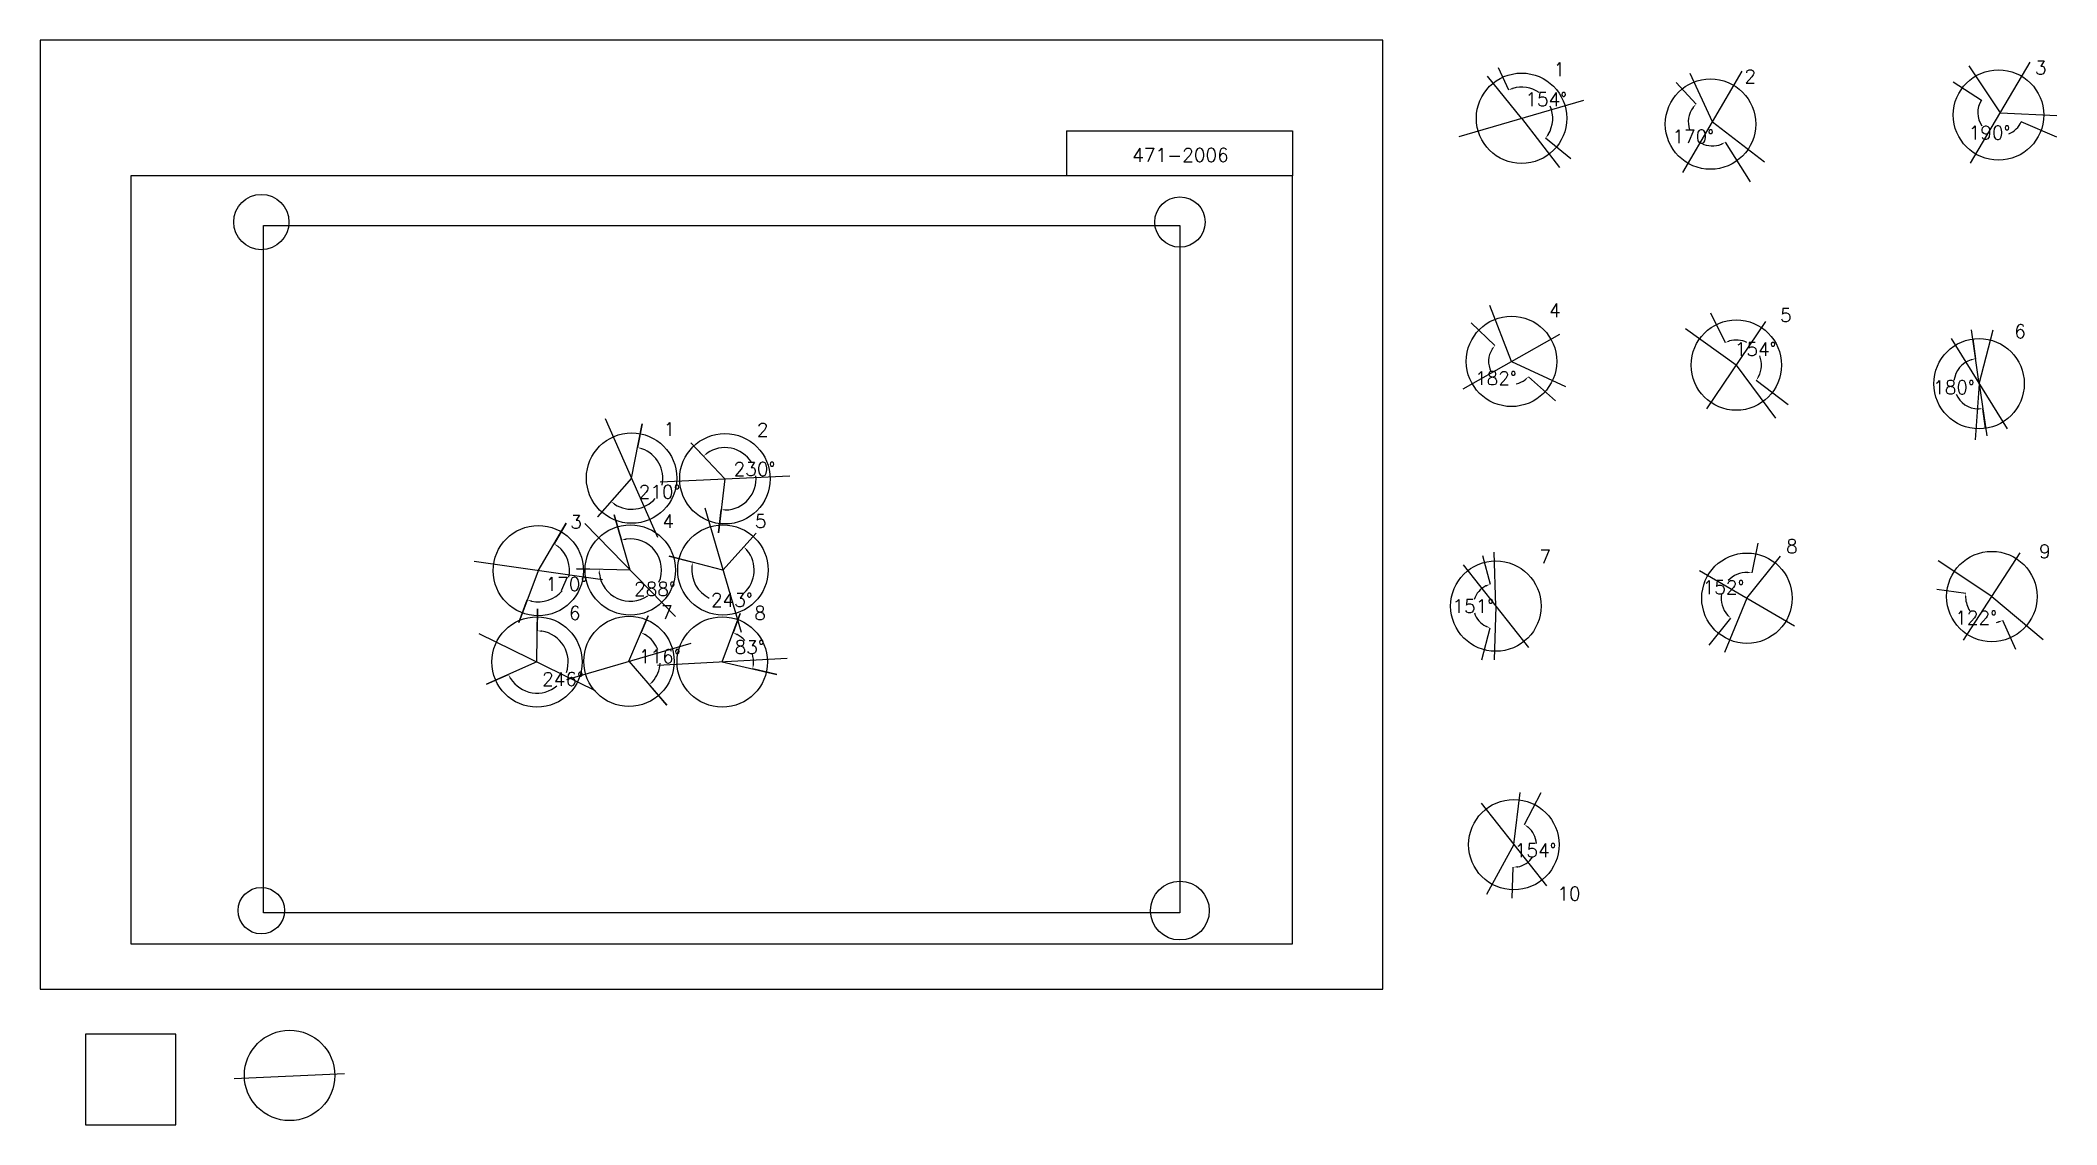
# Model space of a CAD drawing. Extents: x 0 to 2230150, y -150000 to 1050000.
import ezdxf

# ---------------------------------------------------------------- set-up
doc = ezdxf.new("R2010")
doc.units = 0
doc.header["$MEASUREMENT"] = 0
doc.layers.get('0').update_dxf_attribs({"linetype": 'CONTINUOUS'})
doc.layers.get('Defpoints').update_dxf_attribs({"linetype": 'CONTINUOUS'})
for name, color, linetype in [('_0-0_', 7, 'CONTINUOUS'), ('_0-1_V-nasSTD', 7, 'CONTINUOUS'), ('_0-2_番号', 7, 'CONTINUOUS'), ('ADD_LINE', 7, 'CONTINUOUS'), ('文字', 7, 'CONTINUOUS'), ('画像', 7, 'CONTINUOUS')]:
    doc.layers.add(name, color=color, linetype=linetype)
doc.layers.add('位置合わせ用', color=7, linetype='CONTINUOUS', plot=False)
doc.styles.get("Standard").update_dxf_attribs({"font": 'txt', "height": 15000, "bigfont": 'bigfont.shx'})
doc.dimstyles.get("Standard").update_dxf_attribs({"dimtxt": 0.18, "dimasz": 0.18, "dimexe": 0.18, "dimexo": 0.0625, "dimgap": 0.09, "dimtad": 0, "dimtih": 1, "dimtoh": 1, "dimdec": 4, "dimzin": 0, "dimdsep": 46, "dimtxsty": 'Standard', "dimcen": 0.09, "dimadec": 0, "dimazin": 0, "dimtfac": 1, "dimtdec": 4, "dimtofl": 0, "dimtmove": 0, "dimatfit": 3, "dimfxl": 1, "dimtolj": 1, "dimtzin": 0, "dimarcsym": 0})
picture_1 = doc.add_image_def('image1.jpg', size_in_pixel=(800, 600))

# ---------------------------------------------------------------- blocks, each defined once
blk = doc.blocks.new('-000-CCURVE_ORG002')
at = {"layer": '_0-0_', "color": 5, "linetype": 'Continuous'}
for p, q in [((30, -10), (10, -10)), ((10, -10), (10, -30)), ((30, -30), (30, -10)), ((10, -30), (30, -30))]:
    blk.add_line(p, q, dxfattribs=at)
blk = doc.blocks.new('-008-$$ATRU$$11$$背景色$$色$$0_0_0')
at = {"layer": '_0-2_番号'}
blk.add_blockref('-000-CCURVE_ORG002', (0, 0), dxfattribs=at)
blk = doc.blocks.new('*D27')
at = {"layer": 'ADD_LINE', "color": 0, "linetype": 'Continuous', "lineweight": -2}
for p, q in [((1612482, 1019756), (1623866, 995044)), ((1692790, 918934), (1664951, 941812))]:
    blk.add_line(p, q, dxfattribs=at)
for start, end in [(55.935441, 106.423298), (328.898292, 23.176446)]:
    blk.add_arc((1638300, 963714), 34496, start, end, dxfattribs=at)
at = {"layer": 'ADD_LINE', "color": 0}
for points in [[(1628254, 997582), (1628840, 996022), (1623866, 995045)], [(1667157, 946376), (1668518, 945414), (1664951, 941812)]]:
    blk.add_solid(points, dxfattribs=at)
at = {"layer": 'Defpoints', "color": 0}
for p in [(1612482, 1019756), (1638300, 963714), (1672046, 970868), (1692790, 918934)]:
    blk.add_point(p, dxfattribs=at)
at = {"layer": 'ADD_LINE', "color": 0, "linetype": 'Continuous', "insert": (1665608, 984790), "char_height": 15000, "attachment_point": 5}
blk.add_mtext('\\A1;154%%d', dxfattribs=at)
blk = doc.blocks.new('*D28')
at = {"color": 0, "linetype": 'Continuous', "lineweight": -2}
for p, q in [((1809179, 1003391), (1831324, 979396)), ((1891517, 893504), (1863720, 937271))]:
    blk.add_line(p, q, dxfattribs=at)
for start, end in [(143.458517, 199.177328), (242.968088, 291.666013)]:
    blk.add_arc((1849418, 959791), 26678, start, end, dxfattribs=at)
at = {"color": 0}
for points in [[(1828604, 975119), (1827364, 976233), (1831324, 979396)], [(1859646, 934256), (1858888, 935740), (1863721, 937271)]]:
    blk.add_solid(points, dxfattribs=at)
at = {"layer": 'Defpoints', "color": 0}
for p in [(1809179, 1003391), (1849418, 959791), (1823088, 955491), (1891518, 893504)]:
    blk.add_point(p, dxfattribs=at)
at = {"color": 0, "linetype": 'Continuous', "insert": (1828270, 943528), "char_height": 15000, "attachment_point": 5}
blk.add_mtext('\\A1;170%%d', dxfattribs=at)
blk = doc.blocks.new('*D31')
at = {"layer": 'ADD_LINE', "color": 0, "linetype": 'Continuous', "lineweight": -2}
for p, q in [((2115662, 1004203), (2146913, 983688)), ((2230150, 942907), (2190978, 959896))]:
    blk.add_line(p, q, dxfattribs=at)
for start, end in [(146.716384, 215.556167), (291.744567, 336.55299)]:
    blk.add_arc((2167922, 969896), 25131, start, end, dxfattribs=at)
at = {"layer": 'ADD_LINE', "color": 0}
for points in [[(2146913, 983688), (2146913, 983688), (2146913, 983688)], [(2190978, 959896), (2190978, 959896), (2190978, 959896)]]:
    blk.add_solid(points, dxfattribs=at)
at = {"layer": 'Defpoints', "color": 0}
for p in [(2115662, 1004204), (2167922, 969896), (2146156, 957332), (2230150, 942907)]:
    blk.add_point(p, dxfattribs=at)
at = {"layer": 'ADD_LINE', "color": 0, "linetype": 'Continuous', "insert": (2155982, 947782), "char_height": 15000, "attachment_point": 5}
blk.add_mtext('\\A1;190%%d', dxfattribs=at)
blk = doc.blocks.new('*D492')
at = {"color": 0, "linetype": 'Continuous', "lineweight": -2}
for p, q in [((1582560, 737261), (1608834, 712185)), ((1675657, 651191), (1646046, 677753))]:
    blk.add_line(p, q, dxfattribs=at)
for start, end in [(147.654398, 205.986177), (282.024317, 306.788949)]:
    blk.add_arc((1627174, 694681), 25352, start, end, dxfattribs=at)
at = {"color": 0}
for points in [[(1606412, 707733), (1605099, 708759), (1608834, 712185)], [(1642919, 673763), (1641794, 674993), (1646046, 677753)]]:
    blk.add_solid(points, dxfattribs=at)
at = {"layer": 'Defpoints', "color": 0}
for p in [(1582560, 737262), (1627174, 694681), (1602920, 687300), (1675658, 651190)]:
    blk.add_point(p, dxfattribs=at)
at = {"color": 0, "linetype": 'Continuous', "insert": (1609955, 676073), "char_height": 15000, "attachment_point": 5}
blk.add_mtext('\\A1;182%%d', dxfattribs=at)
blk = doc.blocks.new('*D493')
at = {"color": 0, "linetype": 'Continuous', "lineweight": -2}
for p, q in [((1847215, 748386), (1863522, 715452)), ((1933285, 646506), (1897834, 673710))]:
    blk.add_line(p, q, dxfattribs=at)
for start, end in [(64.877904, 105.999917), (332.840982, 21.383423)]:
    blk.add_arc((1875830, 690596), 27737, start, end, dxfattribs=at)
at = {"color": 0}
for points in [[(1867883, 718035), (1868485, 716481), (1863522, 715453)], [(1899804, 678380), (1901213, 677489), (1897835, 673710)]]:
    blk.add_solid(points, dxfattribs=at)
at = {"layer": 'Defpoints', "color": 0}
for p in [(1847214, 748386), (1887525, 715747), (1875830, 690596), (1933286, 646506)]:
    blk.add_point(p, dxfattribs=at)
at = {"color": 0, "linetype": 'Continuous', "insert": (1897257, 708209), "char_height": 15000, "attachment_point": 5}
blk.add_mtext('\\A1;154%%d', dxfattribs=at)
blk = doc.blocks.new('*D494')
at = {"color": 0, "linetype": 'Continuous', "lineweight": -2}
for p, q in [((2097719, 442479), (2129651, 438247)), ((2185031, 375777), (2170441, 407971))]:
    blk.add_line(p, q, dxfattribs=at)
for start, end in [(182.32444, 213.011449), (280.28229, 284.506363)]:
    blk.add_arc((2158450, 434431), 29051, start, end, dxfattribs=at)
at = {"color": 0}
for points in [[(2130255, 433215), (2128590, 433290), (2129651, 438247)], [(2166004, 405520), (2165449, 407092), (2170441, 407970)]]:
    blk.add_solid(points, dxfattribs=at)
at = {"layer": 'Defpoints', "color": 0}
for p in [(2097719, 442479), (2158450, 434431), (2134111, 418569), (2185032, 375776)]:
    blk.add_point(p, dxfattribs=at)
at = {"color": 0, "linetype": 'Continuous', "insert": (2141135, 411104), "char_height": 15000, "attachment_point": 5}
blk.add_mtext('\\A1;122%%d', dxfattribs=at)
blk = doc.blocks.new('*D495')
at = {"color": 0, "linetype": 'Continuous', "lineweight": -2}
for p, q in [((1899485, 493442), (1893065, 460614)), ((1845899, 380648), (1869761, 410403))]:
    blk.add_line(p, q, dxfattribs=at)
for start, end in [(88.997379, 136.834749), (170.916699, 221.208715)]:
    blk.add_arc((1887594, 432640), 28505, start, end, dxfattribs=at)
at = {"color": 0}
for points in [[(1888005, 460311), (1888181, 461969), (1893065, 460615)], [(1865573, 413259), (1866726, 414463), (1869761, 410403)]]:
    blk.add_solid(points, dxfattribs=at)
at = {"layer": 'Defpoints', "color": 0}
for p in [(1899486, 493442), (1869381, 454567), (1887594, 432640), (1845899, 380648)]:
    blk.add_point(p, dxfattribs=at)
at = {"color": 0, "linetype": 'Continuous', "insert": (1861739, 444640), "char_height": 15000, "attachment_point": 5}
blk.add_mtext('\\A1;152%%d', dxfattribs=at)
blk = doc.blocks.new('*D496')
at = {"color": 0, "linetype": 'Continuous', "lineweight": -2}
for p, q in [((1594921, 479957), (1603443, 448007)), ((1594453, 364310), (1603625, 399771))]:
    blk.add_line(p, q, dxfattribs=at)
for start, end in [(116.442259, 162.722612), (197.730428, 243.989803)]:
    blk.add_arc((1609870, 423913), 24936, start, end, dxfattribs=at)
at = {"color": 0}
for points in [[(1599060, 445461), (1598471, 447020), (1603443, 448007)], [(1598646, 400720), (1599223, 402284), (1603625, 399771)]]:
    blk.add_solid(points, dxfattribs=at)
at = {"layer": 'Defpoints', "color": 0}
for p in [(1594921, 479958), (1587247, 434403), (1609870, 423913), (1594453, 364310)]:
    blk.add_point(p, dxfattribs=at)
at = {"color": 0, "linetype": 'Continuous', "insert": (1584933, 423819), "char_height": 15000, "attachment_point": 5}
blk.add_mtext('\\A1;151%%d', dxfattribs=at)
blk = doc.blocks.new('*D497')
at = {"color": 0, "linetype": 'Continuous', "lineweight": -2}
for p, q in [((2137280, 719501), (2140368, 697666)), ((2151611, 620534), (2148379, 642348))]:
    blk.add_line(p, q, dxfattribs=at)
for start, end in [(108.314688, 172.816777), (204.310121, 268.164898)]:
    blk.add_arc((2144282, 669994), 27948, start, end, dxfattribs=at)
at = {"color": 0}
for points in [[(2135690, 695715), (2135310, 697337), (2140368, 697666)], [(2143435, 641228), (2143339, 642892), (2148379, 642348)]]:
    blk.add_solid(points, dxfattribs=at)
at = {"layer": 'Defpoints', "color": 0}
for p in [(2137280, 719501), (2144282, 669994), (2122350, 652671), (2151611, 620534)]:
    blk.add_point(p, dxfattribs=at)
at = {"color": 0, "linetype": 'Continuous', "insert": (2116623, 665988), "char_height": 15000, "attachment_point": 5}
blk.add_mtext('\\A1;180%%d', dxfattribs=at)
blk = doc.blocks.new('*D662')
at = {"color": 0, "linetype": 'Continuous', "lineweight": -2}
for p, q in [((1659684, 217062), (1641346, 182000)), ((1628066, 100544), (1629066, 134978))]:
    blk.add_line(p, q, dxfattribs=at)
for start, end in [(2.755917, 50.881259), (279.845571, 326.395586)]:
    blk.add_arc((1629789, 159904), 24936, start, end, dxfattribs=at)
at = {"color": 0}
for points in [[(1645980, 179947), (1645064, 178555), (1641346, 182001)], [(1633993, 136166), (1634112, 134504), (1629066, 134978)]]:
    blk.add_solid(points, dxfattribs=at)
at = {"layer": 'Defpoints', "color": 0}
for p in [(1659684, 217062), (1629789, 159904), (1648804, 143771), (1628066, 100544)]:
    blk.add_point(p, dxfattribs=at)
at = {"color": 0, "linetype": 'Continuous', "insert": (1653916, 153603), "char_height": 15000, "attachment_point": 5}
blk.add_mtext('\\A1;154%%d', dxfattribs=at)
blk = doc.blocks.new('*D665')
at = {"layer": 'ADD_LINE', "color": 0, "linetype": 'Continuous', "lineweight": -2}
for p, q in [((719553, 604601), (733493, 589861)), ((750111, 505063), (753133, 530543))]:
    blk.add_line(p, q, dxfattribs=at)
for start, end in [(32.123072, 125.090989), (271.548328, 5.560497)]:
    blk.add_arc((757196, 564798), 34496, start, end, dxfattribs=at)
at = {"layer": 'ADD_LINE', "color": 0}
for points in [[(736838, 593670), (737892, 592379), (733493, 589861)], [(758166, 531148), (758090, 529483), (753133, 530543)]]:
    blk.add_solid(points, dxfattribs=at)
at = {"layer": 'Defpoints', "color": 0}
for p in [(719553, 604601), (757196, 564798), (789602, 552977), (750111, 505062)]:
    blk.add_point(p, dxfattribs=at)
at = {"layer": 'ADD_LINE', "color": 0, "linetype": 'Continuous', "insert": (789943, 575641), "char_height": 15000, "attachment_point": 5}
blk.add_mtext('\\A1;230%%d', dxfattribs=at)
blk = doc.blocks.new('*D668')
at = {"layer": 'ADD_LINE', "color": 0, "linetype": 'Continuous', "lineweight": -2}
for p, q in [((665796, 625679), (660638, 599381)), ((616355, 522628), (631247, 539601))]:
    blk.add_line(p, q, dxfattribs=at)
for start, end in [(347.068743, 70.590699), (237.047934, 318.804924)]:
    blk.add_arc((653998, 565530), 34496, start, end, dxfattribs=at)
at = {"layer": 'ADD_LINE', "color": 0}
for points in [[(665681, 598870), (665242, 597262), (660638, 599381)], [(635738, 537249), (634732, 535920), (631247, 539601)]]:
    blk.add_solid(points, dxfattribs=at)
at = {"layer": 'Defpoints', "color": 0}
for p in [(665796, 625680), (653998, 565530), (670612, 535299), (616355, 522628)]:
    blk.add_point(p, dxfattribs=at)
at = {"layer": 'ADD_LINE', "color": 0, "linetype": 'Continuous', "insert": (684955, 550311), "char_height": 15000, "attachment_point": 5}
blk.add_mtext('\\A1;210%%d', dxfattribs=at)
blk = doc.blocks.new('*D671')
at = {"layer": 'ADD_LINE', "color": 0, "linetype": 'Continuous', "lineweight": -2}
for p, q in [((791683, 504477), (778101, 489415)), ((695658, 479300), (721625, 472516))]:
    blk.add_line(p, q, dxfattribs=at)
for start, end in [(312.216636, 39.645744), (173.67101, 244.019354)]:
    blk.add_arc((755000, 463797), 34496, start, end, dxfattribs=at)
at = {"layer": 'ADD_LINE', "color": 0}
for points in [[(721534, 467448), (719895, 467751), (721625, 472516)], [(782163, 486383), (780961, 485230), (778101, 489415)]]:
    blk.add_solid(points, dxfattribs=at)
at = {"layer": 'Defpoints', "color": 0}
for p in [(791683, 504477), (695658, 479300), (755000, 463797), (741094, 432229)]:
    blk.add_point(p, dxfattribs=at)
at = {"layer": 'ADD_LINE', "color": 0, "linetype": 'Continuous', "insert": (764889, 430749), "char_height": 15000, "attachment_point": 5}
blk.add_mtext('\\A1;243%%d', dxfattribs=at)
blk = doc.blocks.new('*D674')
at = {"layer": 'ADD_LINE', "color": 0, "linetype": 'Continuous', "lineweight": -2}
for p, q in [((634764, 524970), (642911, 496923)), ((593192, 465247), (618049, 464640))]:
    blk.add_line(p, q, dxfattribs=at)
for start, end in [(336.875135, 97.88636), (186.911823, 304.149139)]:
    blk.add_arc((652534, 463797), 34496, start, end, dxfattribs=at)
at = {"layer": 'ADD_LINE', "color": 0}
for points in [[(647627, 498781), (647975, 497151), (642911, 496923)], [(619122, 459686), (617457, 459606), (618049, 464640)]]:
    blk.add_solid(points, dxfattribs=at)
at = {"layer": 'Defpoints', "color": 0}
for p in [(634764, 524970), (593192, 465247), (652534, 463797), (655220, 429406)]:
    blk.add_point(p, dxfattribs=at)
at = {"layer": 'ADD_LINE', "color": 0, "linetype": 'Continuous', "insert": (679864, 442749), "char_height": 15000, "attachment_point": 5}
blk.add_mtext('\\A1;288%%d', dxfattribs=at)
blk = doc.blocks.new('*D677')
at = {"layer": 'ADD_LINE', "color": 0, "linetype": 'Continuous', "lineweight": -2}
for p, q in [((581481, 515602), (568196, 492853)), ((529211, 405749), (538640, 430784))]:
    blk.add_line(p, q, dxfattribs=at)
for start, end in [(347.731122, 51.403313), (257.671578, 319.658457)]:
    blk.add_arc((550800, 463065), 34496, start, end, dxfattribs=at)
at = {"layer": 'ADD_LINE', "color": 0}
for points in [[(572791, 490712), (571849, 489338), (568196, 492853)], [(543671, 430164), (543198, 428566), (538640, 430784)]]:
    blk.add_solid(points, dxfattribs=at)
at = {"layer": 'Defpoints', "color": 0}
for p in [(581482, 515602), (550800, 463065), (571147, 435209), (529211, 405749)]:
    blk.add_point(p, dxfattribs=at)
at = {"layer": 'ADD_LINE', "color": 0, "linetype": 'Continuous', "insert": (581945, 448235), "char_height": 15000, "attachment_point": 5}
blk.add_mtext('\\A1;170%%d', dxfattribs=at)
blk = doc.blocks.new('*D680')
at = {"layer": 'ADD_LINE', "color": 0, "linetype": 'Continuous', "lineweight": -2}
for p, q in [((774117, 415788), (766223, 394421)), ((814518, 348144), (787878, 354298))]:
    blk.add_line(p, q, dxfattribs=at)
for start, end in [(43.819572, 61.411235), (355.303325, 14.924544)]:
    blk.add_arc((754268, 362063), 34496, start, end, dxfattribs=at)
at = {"layer": 'ADD_LINE', "color": 0}
for points in [[(771120, 393111), (770430, 391594), (766223, 394421)], [(787825, 359367), (789471, 359110), (787879, 354298)]]:
    blk.add_solid(points, dxfattribs=at)
at = {"layer": 'Defpoints', "color": 0}
for p in [(774117, 415788), (754268, 362063), (787655, 370740), (814518, 348144)]:
    blk.add_point(p, dxfattribs=at)
at = {"layer": 'ADD_LINE', "color": 0, "linetype": 'Continuous', "insert": (784625, 378447), "char_height": 15000, "attachment_point": 5}
blk.add_mtext('\\A1;83%%d', dxfattribs=at)
blk = doc.blocks.new('*D683')
at = {"layer": 'ADD_LINE', "color": 0, "linetype": 'Continuous', "lineweight": -2}
for p, q in [((672237, 413136), (664441, 394594)), ((692956, 314183), (673587, 336662))]:
    blk.add_line(p, q, dxfattribs=at)
for start, end in [(21.924, 58.882983), (319.061383, 356.476005)]:
    blk.add_arc((651070, 362795), 34496, start, end, dxfattribs=at)
at = {"layer": 'ADD_LINE', "color": 0}
for points in [[(669275, 393070), (668519, 391584), (664441, 394594)], [(676540, 340782), (677717, 339601), (673587, 336662)]]:
    blk.add_solid(points, dxfattribs=at)
at = {"layer": 'Defpoints', "color": 0}
for p in [(672237, 413136), (651070, 362795), (684995, 356547), (692956, 314183)]:
    blk.add_point(p, dxfattribs=at)
at = {"layer": 'ADD_LINE', "color": 0, "linetype": 'Continuous', "insert": (685144, 368175), "char_height": 15000, "attachment_point": 5}
blk.add_mtext('\\A1;116%%d', dxfattribs=at)
blk = doc.blocks.new('*D686')
at = {"layer": 'ADD_LINE', "color": 0, "linetype": 'Continuous', "lineweight": -2}
for p, q in [((549863, 420748), (549646, 396557)), ((493654, 337605), (517754, 348190))]:
    blk.add_line(p, q, dxfattribs=at)
for start, end in [(340.544925, 81.173658), (212.025193, 309.83337)]:
    blk.add_arc((549337, 362063), 34496, start, end, dxfattribs=at)
at = {"layer": 'ADD_LINE', "color": 0}
for points in [[(554698, 396981), (554562, 395320), (549646, 396557)], [(520828, 344160), (519354, 343381), (517754, 348190)]]:
    blk.add_solid(points, dxfattribs=at)
at = {"layer": 'Defpoints', "color": 0}
for p in [(549863, 420748), (549337, 362063), (583532, 366602), (493654, 337604)]:
    blk.add_point(p, dxfattribs=at)
at = {"layer": 'ADD_LINE', "color": 0, "linetype": 'Continuous', "insert": (578135, 343073), "char_height": 15000, "attachment_point": 5}
blk.add_mtext('\\A1;246%%d', dxfattribs=at)

msp = doc.modelspace()

# ---------------------------------------------------------------- linework, layer by layer
at = {"layer": '_0-1_V-nasSTD', "color": 7, "linetype": 'Continuous'}
for p, q in [((1485000, 1050000), (0, 1050000)), ((0, 1050000), (0, 0)), ((1485000, 1050000), (0, 1050000)), ((0, 1050000), (0, 0)), ((1485000, 0), (1485000, 1050000)), ((1485000, 0), (1485000, 1050000)), ((1135000, 950000), (1135000, 900000)), ((1135000, 950000), (1385000, 950000)), ((1385000, 950000), (1385000, 900000)), ((1385000, 900000), (100000, 900000)), ((100000, 900000), (100000, 50000)), ((1385000, 50000), (1385000, 900000)), ((100000, 50000), (1385000, 50000)), ((0, 0), (1485000, 0)), ((0, 0), (1485000, 0))]:
    msp.add_line(p, q, dxfattribs=at)
at = {"layer": 'ADD_LINE', "color": 5, "linetype": 'Continuous'}
for p, q in [((1638300.12759, 963713.94411), (1600657, 1010465.5)), ((1849417.68706, 959791.40858), (1824731.61592, 1013095)), ((2167921.53926, 969895.92252), (2133337.061, 1021586.01265)), ((1638300.12759, 963713.94411), (1680185.5, 909330)), ((1849417.68706, 959791.40858), (1907070.5, 915461)), ((2167921.53926, 969895.92252), (2230150.4375, 966693.63309)), ((1627173.85936, 694681.42053), (1603053, 756584)), ((1875829.60478, 690595.69901), (1819695, 730821)), ((2144282.17651, 669993.66595), (2135874.84661, 729434.5)), ((2144282.17651, 669993.66595), (2159881.11393, 729434.5)), ((1627173.85936, 694681.42053), (1686782, 666999.5)), ((1875829.60478, 690595.69901), (1919233, 631868.5)), ((2144282.17651, 669993.66595), (2139973.5, 607862)), ((2144282.17651, 669993.66595), (2152852.5, 612158.5)), ((653998.25, 565530.44411), (665796, 625679.5)), ((757195.75, 564798.44411), (719552.62241, 604600.67036)), ((653998.25, 565530.44411), (616355.12241, 522628.05022)), ((757195.75, 564798.44411), (750111, 505062.5)), ((550800.25, 463064.94411), (581481.5, 515602)), ((652534.25, 463796.94411), (634763.5, 524970.5)), ((755000.25, 463796.94411), (791683, 504477)), ((755000.25, 463796.94411), (695657.5, 479300)), ((1609869.59541, 423912.59025), (1607859.5021, 483624.43754)), ((1887594.19761, 432639.77192), (1924592.5, 479202.5)), ((2158449.59821, 434430.75199), (2099218, 473956.5)), ((550800.25, 463064.94411), (529210.52056, 405749.43884)), ((652534.25, 463796.94411), (593192, 465247.5)), ((1609869.59541, 423912.59025), (1608159.50179, 364310.06247)), ((1887594.19761, 432639.77192), (1862762, 372404)), ((2158449.59821, 434430.75199), (2215384.5, 387018.5)), ((549336.75, 362062.94411), (549863.5, 420748)), ((651070.25, 362794.94411), (672237, 413136.5)), ((754268.25, 362062.94411), (774116.95231, 415788.12568)), ((549336.75, 362062.94411), (493653.5, 337604.5)), ((651070.25, 362794.94411), (692955.62241, 314183.38756)), ((754268.25, 362062.94411), (814518, 348143.5)), ((1629789, 159904), (1636845.5, 217647.28885)), ((1629789, 159904), (1599375.79815, 104642.5))]:
    msp.add_line(p, q, dxfattribs=at)
at = {"layer": 'ADD_LINE', "color": 1, "linetype": 'Continuous'}
for p, q in [((1816519.43706, 903878.65858), (1882315.93706, 1015704.15858)), ((2135023.28926, 913983.17252), (2200819.78926, 1025808.67252)), ((1569397.37759, 943664.44411), (1707202.87759, 983763.44411)), ((1843082.10478, 642335.94901), (1908577.10478, 738855.44901)), ((1573690.48436, 664418.92053), (1680657.23436, 724943.92053)), ((2113351.05151, 720119.29095), (2175213.30151, 619868.04095)), ((682832.72837, 499817.85578), (625163.77163, 631243.03244)), ((685510.7269, 561507.71919), (828880.7731, 568089.16903)), ((702640.90876, 412426.77616), (602427.59124, 515167.11206)), ((734950.75, 532699.69411), (775049.75, 394894.19411)), ((621823.46745, 452804.63268), (479777.03255, 473325.25554)), ((1573599.84541, 469670.84025), (1646139.34541, 378154.34025)), ((2126994.59821, 386171.00199), (2189904.59821, 482690.50199)), ((1835025.69761, 463233.02192), (1940162.69761, 402046.52192)), ((484842.26684, 393527.73475), (613831.23316, 330598.15347)), ((582167.5, 342745.44411), (719973, 382844.44411)), ((825924.75483, 365925.16159), (682611.74517, 358200.72664)), ((1593519.25, 205662.25), (1666058.75, 114145.75)), ((214262.32302, -98799.56876), (336470.78129, -93322.43898))]:
    msp.add_line(p, q, dxfattribs=at)
at = {"layer": 'ADD_LINE', "color": 5, "linetype": 'ByBlock'}
for centre in [(1638300.12759, 963713.94411), (1847299.84098, 957259.81804), (2165803.69318, 967364.33199), (1627173.85936, 694681.42053), (1875829.60478, 690595.69901), (2144282.17651, 669993.66595), (653998.25, 565530.44411), (757195.75, 564798.44411), (550800.25, 463064.94411), (652534.25, 463796.94411), (755000.25, 463796.94411), (1609869.59541, 423912.59025), (1887594.19761, 432639.77192), (2158449.59821, 434430.75199), (549336.75, 362062.94411), (651070.25, 362794.94411), (754268.25, 362062.94411), (1629789, 159904), (275704.61091, -95468.83904)]:
    msp.add_circle(centre, 50000, dxfattribs=at)
at = {"layer": '位置合わせ用', "color": 5, "linetype": 'Continuous'}
for centre, radius in [((244424.4, 848880.595), 30579.2687), ((1260424.4, 848880.595), 27848.33235), ((244424.4, 86880.595), 25672.78835), ((1260424.4, 86880.595), 32483.49996)]:
    msp.add_circle(centre, radius, dxfattribs=at)

# ---------------------------------------------------------------- block references
at = {"layer": '_0-0_', "xscale": 5000, "yscale": 5000, "zscale": 5000}
msp.add_blockref('-008-$$ATRU$$11$$背景色$$色$$0_0_0', (0, 0), dxfattribs=at)

# ---------------------------------------------------------------- texts
at = {"layer": '文字', "color": 5, "linetype": 'Continuous'}
for s, p in [('3', (2206162.5, 1012123.5)), ('1', (1673664.84659, 1010338.61449)), ('2', (1884735.5, 1002469.5)), ('4', (1668695.5, 743754)), ('5', (1924216.5, 738393)), ('6', (2183311.5, 720524.5)), ('1', (689362.969, 612155.11449)), ('2', (792560.469, 611423.11449)), ('3', (586164.969, 509689.61449)), ('4', (687898.969, 510421.61449)), ('5', (790364.969, 510421.61449)), ('8', (1930840.69761, 482615.93968)), ('9', (2210625.69761, 476897.98348)), ('7', (1657991.59541, 471180.02727)), ('7', (686434.969, 409419.61449)), ('6', (584701.469, 408687.61449)), ('8', (789632.969, 408687.61449)), ('10', (1677911, 98195.5))]:
    msp.add_text(s, height=15000, dxfattribs=at).set_placement(p)
at = {"layer": '文字', "linetype": 'Continuous'}
msp.add_text('471-2006', height=15000, dxfattribs=at).set_placement((1207698.06436, 915464.91089))

# ---------------------------------------------------------------- dimensions: what is measured, and where the dimension line sits
at = {"color": 5, "linetype": 'Continuous'}
for base, center, p1, p2, picture, middle in [((1823088.23526, 955490.96023), (1849417.68706, 959791.40858), (1809178.77504, 1003391.05715), (1891517.5, 893504), '*D28', (1828269.9978, 943527.67201)), ((1602919.66927, 687300.1765), (1627173.85936, 694681.42053), (1582560, 737261.5), (1675657.5, 651190.5), '*D492', (1609955.37168, 676073.03042)), ((1887525.02456, 715746.55986), (1875829.60478, 690595.69901), (1847214.5, 748386.5), (1933285.5, 646506), '*D493', (1897256.73514, 708208.95339)), ((2122350.14113, 652670.99813), (2144282.17651, 669993.66595), (2137279.85621, 719500.91301), (2151611.40936, 620533.75951), '*D497', (2116622.71578, 665988.26601)), ((1869381.14317, 454567.03326), (1887594.19761, 432639.77192), (1899485.5, 493442.5), (1845899, 380648), '*D495', (1861738.50652, 444639.91276)), ((1587247.09662, 434402.94997), (1609869.59541, 423912.59025), (1594921, 479957.5), (1594452.55209, 364310), '*D496', (1584933.35154, 423818.56891)), ((2134111.47282, 418568.6119), (2158449.59821, 434430.75199), (2097719, 442479), (2185031.5, 375776.5), '*D494', (2141135.0292, 411103.5675)), ((1648803.90553, 143771.4718), (1629789, 159904), (1659684.47103, 217061.94462), (1628066.5, 100544), '*D662', (1653916.18486, 153602.8851))]:
    dim = msp.add_angular_dim_3p(base=base, center=center, p1=p1, p2=p2, dimstyle='Standard', override={"dimasz": 5000, "dimtmove": 2}, dxfattribs=at)
    dim.commit()
    dim.dimension.update_dxf_attribs({"geometry": picture, "text_midpoint": middle})
at = {"layer": 'ADD_LINE', "color": 5, "linetype": 'Continuous'}
for base, center, p1, p2, override, picture, middle in [((1672045.78438, 970867.8893), (1638300.12759, 963713.94411), (1612481.5, 1019756.5), (1692790, 918933.5), {"dimasz": 5000, "dimtmove": 2}, '*D27', (1665608.30751, 984790.2719)), ((2146156.07889, 957332.10205), (2167921.53926, 969895.92252), (2115661.5, 1004203.5), (2230150.5, 942906.93528), {"dimtmove": 2}, '*D31', (2155981.84538, 947781.93238)), ((670612.15872, 535299.22976), (653998.25, 565530.44411), (616355.12241, 522628.05022), (665796, 625679.5), {"dimasz": 5000, "dimtmove": 2}, '*D668', (684954.8729, 550310.85863)), ((789602.48678, 552976.78199), (757195.75, 564798.44411), (719552.62241, 604600.67036), (750111, 505062.5), {"dimasz": 5000, "dimtmove": 2}, '*D665', (789943.05898, 575641.04704)), ((571146.73406, 435208.7263), (550800.25, 463064.94411), (581481.5, 515602), (529210.52056, 405749.43884), {"dimasz": 5000, "dimtmove": 2}, '*D677', (581945.19445, 448234.54562)), ((655220.32405, 429406.05447), (652534.25, 463796.94411), (634763.5, 524970.5), (593192, 465247.5), {"dimasz": 5000, "dimtmove": 2}, '*D674', (679864.44422, 442749.17064)), ((741093.6013, 432228.70998), (755000.25, 463796.94411), (791683, 504477), (695657.5, 479300), {"dimasz": 5000, "dimtmove": 2}, '*D671', (764888.92611, 430749.06417)), ((583532.40724, 366602.25132), (549336.75, 362062.94411), (549863.5, 420748), (493653.5, 337604.5), {"dimasz": 5000, "dimtmove": 2}, '*D686', (578135.16015, 343073.47711)), ((684995.30612, 356546.83629), (651070.25, 362794.94411), (672237, 413136.5), (692955.62241, 314183.38756), {"dimasz": 5000, "dimtmove": 2}, '*D683', (685143.79449, 368174.7071)), ((787654.74447, 370739.94076), (754268.25, 362062.94411), (774116.95231, 415788.12568), (814518, 348143.5), {"dimasz": 5000, "dimtmove": 2}, '*D680', (784624.50375, 378447.27022))]:
    dim = msp.add_angular_dim_3p(base=base, center=center, p1=p1, p2=p2, dimstyle='Standard', override=override, dxfattribs=at)
    dim.commit()
    dim.dimension.update_dxf_attribs({"geometry": picture, "text_midpoint": middle})

# ---------------------------------------------------------------- pictures from other files: only their frames are drawn
at = {"layer": '画像', "color": 5, "linetype": 'Continuous'}
image = msp.add_image(picture_1, insert=(246661, 84587), size_in_units=(1013765.99458, 760324.49593), dxfattribs=at)
image.dxf.flags = 7

doc.saveas('drawing.dxf')
